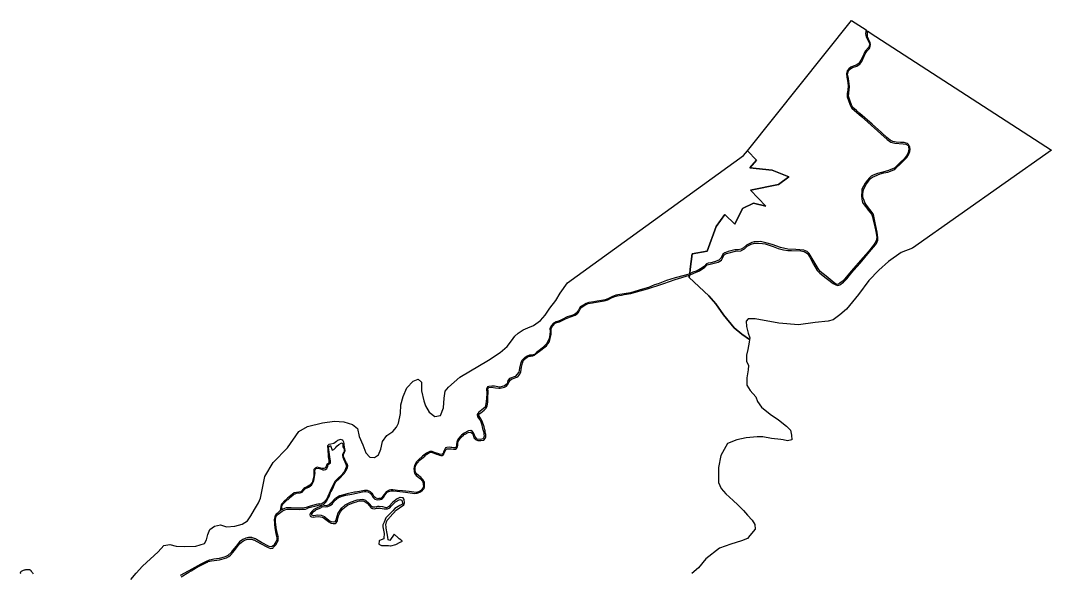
# Model space of a CAD drawing. Header units: metres. Extents: x 3 to 1027712, y 40 to 4430649.
# Drawn here: x 513032 to 517403, y 4413566 to 4415911 of the extents above; entities that cross this region are included whole.
import ezdxf

# ---------------------------------------------------------------- set-up
doc = ezdxf.new("R2010")
doc.units = ezdxf.units.M
doc.header["$MEASUREMENT"] = 0
doc.layers.add('A.ES.SDGC.CP.07003.cadastralparcel — CadastralParcel', color=1, linetype='Continuous')

msp = doc.modelspace()

# ---------------------------------------------------------------- linework, layer by layer
at = {"layer": 'A.ES.SDGC.CP.07003.cadastralparcel — CadastralParcel', "color": 7, "linetype": 'Continuous', "flags": 128}
for points in [[(515869.5, 4414837.3), (515871.9, 4414856.9), (515880.2, 4414922), (515943.2, 4414933.2), (515981.8, 4415036.9), (516018.4, 4415088.1), (516061.1, 4415047.6), (516093.5, 4415114.4), (516140.2, 4415136), (516192, 4415124.3), (516127.4, 4415191.5), (516246.6, 4415215.7), (516290, 4415247.5), (516219.2, 4415275.8), (516123.8, 4415286.6), (516152.1, 4415318.7), (516114, 4415358.5), (516556.1, 4415910.6), (516617.3, 4415870.9), (516615.4, 4415856.3), (516618.2, 4415842), (516627, 4415823.2), (516632.8, 4415810.6), (516629.4, 4415797.9), (516613.9, 4415781.5), (516607.4, 4415768.8), (516600.7, 4415753.4), (516595.8, 4415742.4), (516587.3, 4415729.3), (516576, 4415722), (516562.2, 4415717.1), (516552.4, 4415713.6), (516543.6, 4415706.7), (516537, 4415697.1), (516534, 4415686.4), (516535.6, 4415671.4), (516538.2, 4415656.9), (516540.9, 4415635.1), (516540.1, 4415615.6), (516537.8, 4415601.8), (516537.4, 4415586.8), (516544.1, 4415567.4), (516550.9, 4415549.3), (516557.2, 4415539.3), (516597.4, 4415504.1), (516706.8, 4415406.4), (516722.5, 4415395.2), (516739.2, 4415391), (516775.1, 4415388.4), (516786.6, 4415386.8), (516795.2, 4415380.4), (516797.7, 4415374.9), (516799, 4415365.4), (516795.9, 4415350.7), (516792.3, 4415342), (516780.5, 4415325.4), (516760.7, 4415307.3), (516746.1, 4415293.5), (516738.8, 4415286.8), (516727, 4415280.1), (516707.9, 4415273.9), (516682.2, 4415266.1), (516666, 4415261.7), (516648.1, 4415254.9), (516639.6, 4415250.2), (516630.3, 4415242.7), (516623.4, 4415233.3), (516613.9, 4415221.7), (516606, 4415208.5), (516600, 4415195.5), (516599.1, 4415185.3), (516597.5, 4415168.1), (516598.8, 4415153.9), (516602.9, 4415138.8), (516608.9, 4415129.9), (516620.1, 4415115.2), (516626.7, 4415107), (516640.4, 4415090.1), (516644.5, 4415077.9), (516646.4, 4415070.8), (516653.9, 4415036.1), (516658.9, 4415016.7), (516662.8, 4414990.6), (516660.7, 4414977), (516654.8, 4414966.3), (516649.3, 4414957.6), (516627.7, 4414932), (516593.7, 4414893.3), (516553.6, 4414847.3), (516532.9, 4414822.1), (516519.8, 4414806.3), (516506.5, 4414796.6), (516496, 4414791.4), (516487.2, 4414794.8), (516473.4, 4414805), (516448, 4414826.2), (516423.3, 4414846.6), (516413.6, 4414859.8), (516396.6, 4414887.5), (516376.5, 4414922.9), (516367.8, 4414930.9), (516352.8, 4414937.6), (516319.2, 4414940.3), (516285.8, 4414941.8), (516253.9, 4414947.9), (516219.2, 4414960.4), (516197.8, 4414966.8), (516169, 4414973.2), (516142.2, 4414972.4), (516133.1, 4414969.5), (516110.8, 4414958), (516097, 4414946.5), (516087.3, 4414941.5), (516075.4, 4414938.5), (516061, 4414938.5), (516032.5, 4414931.3), (516018, 4414925.1), (516010.1, 4414919.9), (516006.6, 4414912.3), (516001.4, 4414903.6), (515992.9, 4414894.6), (515974.2, 4414887.3), (515958.9, 4414883.8), (515947.7, 4414881.2), (515940.4, 4414878.9), (515932.7, 4414869.5), (515915.1, 4414858.2), (515900.6, 4414849.6), (515882.6, 4414843.1), (515879.4, 4414841.6), (515869.5, 4414837.3)], [(516123, 4414558), (516090.4, 4414580.4), (516058.5, 4414608.3), (516012.3, 4414662.6), (515979.8, 4414710.1), (515950.7, 4414743.6), (515867.4, 4414821), (515868.7, 4414831.2), (515887.7, 4414839.2), (515910.6, 4414849.4), (515933.2, 4414864.6), (515944.2, 4414874.3), (515962.3, 4414879.6), (515989.7, 4414886.3), (516004.3, 4414895.3), (516010.9, 4414908.9), (516016.2, 4414917.8), (516025.9, 4414923), (516064.1, 4414933), (516086, 4414934.3), (516102.3, 4414942.1), (516112.6, 4414953.5), (516129.5, 4414962.9), (516143.7, 4414966.8), (516161.8, 4414967), (516178.8, 4414965.5), (516189, 4414963.5), (516223.1, 4414952.2), (516244.3, 4414944.6), (516267.8, 4414937.8), (516286, 4414936.3), (516301, 4414936.1), (516341.4, 4414933.7), (516355.4, 4414931.5), (516368.4, 4414923.2), (516378.9, 4414907.6), (516394.5, 4414877.3), (516409.3, 4414850.2), (516420.6, 4414840), (516447.5, 4414818.2), (516477.5, 4414795.1), (516489.1, 4414789.9), (516498.1, 4414787.8), (516506.3, 4414790.3), (516522.3, 4414801.5), (516535.8, 4414815.5), (516551.9, 4414835.5), (516565.7, 4414851.8), (516591.8, 4414882.1), (516632.3, 4414929.7), (516657.4, 4414959.7), (516662.9, 4414968.3), (516666.9, 4414979.4), (516667.8, 4414990.6), (516664.6, 4415013.5), (516657.6, 4415046.5), (516650.7, 4415080.6), (516647.5, 4415091.7), (516619.6, 4415128), (516611.8, 4415139.1), (516607.3, 4415151.8), (516605.5, 4415157), (516603.7, 4415165.7), (516603.6, 4415175.2), (516604.5, 4415186.3), (516606.6, 4415193.6), (516615.9, 4415214.4), (516627.1, 4415229.2), (516636, 4415240.3), (516643.9, 4415246.2), (516653.8, 4415251.5), (516677.6, 4415260.4), (516692.3, 4415264.6), (516709.1, 4415268.4), (516735, 4415278), (516743.7, 4415284.7), (516761.3, 4415301.2), (516776.7, 4415316.1), (516789.9, 4415329.9), (516798.6, 4415344.5), (516802.3, 4415355.2), (516804.2, 4415364.2), (516802.7, 4415374.6), (516800.6, 4415380.2), (516797.8, 4415384.8), (516793.6, 4415388.9), (516787.2, 4415391.5), (516778.7, 4415393.6), (516763.5, 4415394.3), (516745.2, 4415394.8), (516731.3, 4415397.8), (516719.6, 4415403.1), (516705.5, 4415415), (516682.1, 4415435.7), (516643, 4415471.5), (516590.9, 4415517.1), (516576.8, 4415529.8), (516561.3, 4415542.4), (516556.7, 4415549.6), (516546.4, 4415577.8), (516543.5, 4415589.6), (516547.2, 4415629.2), (516542.7, 4415664.7), (516538.7, 4415683.8), (516542.7, 4415698.2), (516550.7, 4415705.9), (516560.5, 4415711.9), (516578.5, 4415718), (516590.6, 4415726.1), (516599.1, 4415737.2), (516613.6, 4415769.5), (516622.4, 4415782.4), (516630, 4415790.6), (516633.1, 4415794.6), (516636.7, 4415809.6), (516635, 4415817.2), (516628, 4415831.4), (516623.9, 4415841.3), (516623.2, 4415852.6), (516623.7, 4415866.7), (516635.3, 4415859.2), (517403.1, 4415360.6), (516814.5, 4414945.2), (516766.6, 4414926.9), (516712.4, 4414888.3), (516671.7, 4414851.7), (516629, 4414807.8), (516584.9, 4414748.9), (516534.4, 4414686.7), (516506.4, 4414662.7), (516477.9, 4414641.3), (516456, 4414635.9), (516401.8, 4414630.7), (516330.6, 4414620.4), (516248, 4414626.7), (516147.5, 4414645.2), (516118.1, 4414645.3), (516109.5, 4414636), (516110.2, 4414613.6), (516116.8, 4414585.2), (516124.2, 4414565.9), (516123, 4414558)], [(514137.9, 4413834.5), (514138, 4413835), (514139.3, 4413846.2), (514139.4, 4413847.4), (514141.2, 4413855.2), (514145.3, 4413861.6), (514155.5, 4413871.6), (514163.3, 4413877.7), (514166.4, 4413880), (514178.7, 4413890.9), (514189.1, 4413900.9), (514199.3, 4413905.1), (514201.8, 4413906.1), (514217.3, 4413907.7), (514226.1, 4413911.3), (514233.3, 4413919.7), (514240.6, 4413925.7), (514249.8, 4413930), (514250.5, 4413930.3), (514252.5, 4413931.3), (514253.2, 4413931.8), (514260, 4413936.5), (514267, 4413942.2), (514267.5, 4413942.6), (514267.8, 4413943.3), (514275, 4413958.8), (514278.1, 4413975), (514280.1, 4413985.5), (514281.2, 4413991.6), (514280, 4413999.7), (514279.7, 4414001.6), (514279.9, 4414002.1), (514281.7, 4414006.8), (514285.3, 4414011.4), (514294.7, 4414012), (514303.7, 4414009.3), (514311, 4414006.6), (514314.5, 4414005.3), (514319.8, 4414005.3), (514325.7, 4414007), (514330.4, 4414011.3), (514333, 4414016), (514334.8, 4414020.3), (514336.8, 4414027.5), (514340.7, 4414030.1), (514345.9, 4414033.4), (514346, 4414035.2), (514346.4, 4414044), (514343.5, 4414060.1), (514340.8, 4414080.4), (514338.2, 4414099.5), (514341.8, 4414106.1), (514346.4, 4414108), (514354.1, 4414088.9), (514361.2, 4414092), (514362, 4414092.9), (514365.8, 4414097.1), (514369, 4414100.6), (514373.6, 4414105.6), (514381.6, 4414112.8), (514391.7, 4414118.7), (514395.6, 4414120.1), (514395.8, 4414120.2), (514398.6, 4414114.1), (514398.1, 4414106.5), (514399.2, 4414103.5), (514401.5, 4414099.1), (514403.8, 4414093.5), (514403.8, 4414085.8), (514402.7, 4414080.8), (514402.5, 4414079.6), (514402.1, 4414078.8), (514397.3, 4414069), (514397.5, 4414067.7), (514399.2, 4414057.3), (514401.3, 4414052.4), (514407.2, 4414039.2), (514411.2, 4414029.7), (514414.7, 4414021.5), (514409.9, 4414010.2), (514408.3, 4414006.2), (514405.1, 4413998.6), (514400.6, 4413992.4), (514398.6, 4413989.8), (514394.7, 4413984.5), (514378.4, 4413970.6), (514364.7, 4413955.7), (514364.5, 4413955.4), (514364.4, 4413955.3), (514355.9, 4413938.8), (514344.8, 4413914.3), (514330.3, 4413882.5), (514319.9, 4413868.2), (514307.4, 4413860.1), (514298, 4413861.7), (514284.9, 4413858.4), (514260.3, 4413851.1), (514243.3, 4413845.3), (514227, 4413842.2), (514200.8, 4413843.1), (514179.8, 4413844), (514157.7, 4413844), (514144.5, 4413838.8), (514137.9, 4413834.5)]]:
    msp.add_lwpolyline(points, close=True, dxfattribs=at)
for points in [[(513499.9, 4413540.7), (513521.9, 4413566.8), (513548.8, 4413596.3), (513616.1, 4413658.1), (513639.2, 4413684.7), (513665.4, 4413688.8), (513692, 4413680.9), (513726.3, 4413680.3), (513775.2, 4413681.4), (513812.2, 4413692.9), (513821.2, 4413709.1), (513826.3, 4413731.5), (513834.5, 4413752.6), (513855, 4413766.9), (513880, 4413771.9), (513905.4, 4413763.9), (513940.5, 4413766.7), (513972.5, 4413775.4), (513994.4, 4413789.3), (514008.7, 4413809.9), (514024.1, 4413836.8), (514040.6, 4413865.5), (514049, 4413884.8), (514068.5, 4413977.1), (514103.4, 4414036.7), (514164.4, 4414098.3), (514212.1, 4414167.5), (514249.1, 4414189.8), (514313.1, 4414204.4), (514363.8, 4414212.2), (514402.6, 4414208.7), (514440.1, 4414197.5), (514461.3, 4414180.2), (514468.2, 4414146.5), (514484.1, 4414110.9), (514495.6, 4414077), (514512.5, 4414059), (514532.6, 4414057.2), (514550.6, 4414069.5), (514559.3, 4414093.2), (514566.7, 4414124.9), (514585.6, 4414151.2), (514610.2, 4414167.5), (514626.4, 4414185.8), (514635.1, 4414203.4), (514642.9, 4414244.3), (514644.2, 4414281.6), (514654.3, 4414316.3), (514670, 4414352.7), (514696.8, 4414381), (514718.6, 4414389.3), (514731.7, 4414377.8), (514732.9, 4414340.2), (514742.6, 4414298.6), (514749.5, 4414277.3), (514764.5, 4414250), (514788.9, 4414231.7), (514812.9, 4414235.5), (514825.1, 4414267.9), (514828.9, 4414310), (514833.1, 4414339.2), (514846.7, 4414356.1), (514894.3, 4414398), (515016.9, 4414470.9), (515066.2, 4414502.7), (515095.8, 4414529), (515113.5, 4414552.1), (515127.3, 4414572.2), (515142.2, 4414585.6), (515163.4, 4414599.7), (515183, 4414608.2), (515207.4, 4414617.3), (515236.9, 4414638.3), (515257, 4414661.7), (515277, 4414690.9), (515301.5, 4414724.1), (515320.8, 4414754.3), (515351.1, 4414797.8), (516098.1, 4415338.6), (516114, 4415358.5), (516152.1, 4415318.7), (516123.8, 4415286.6), (516219.2, 4415275.8), (516290, 4415247.5), (516246.6, 4415215.7), (516127.4, 4415191.5), (516192, 4415124.3), (516140.2, 4415136), (516093.5, 4415114.4), (516061.1, 4415047.6), (516018.4, 4415088.1), (515981.8, 4415036.9), (515943.2, 4414933.2), (515880.2, 4414922), (515871.9, 4414856.9), (515869.5, 4414837.3), (515862.2, 4414834.2), (515845.6, 4414830.1), (515807.9, 4414820.3), (515770.6, 4414807.8), (515735.3, 4414794.6), (515720.5, 4414790.5), (515695.2, 4414778.4), (515669.7, 4414772.2), (515618.4, 4414756.7), (515591.3, 4414751.5), (515573, 4414748.3), (515556.8, 4414745.6), (515542.3, 4414741.1), (515525.1, 4414732.5), (515510.4, 4414726.3), (515495.2, 4414723), (515477.4, 4414720.4), (515463.5, 4414718.3), (515441.5, 4414715.3), (515430.3, 4414710.7), (515423.8, 4414706.9), (515414.3, 4414702.2), (515405.3, 4414696), (515400.2, 4414688.5), (515398.1, 4414683), (515394, 4414677.2), (515390.5, 4414673), (515388, 4414670), (515380.7, 4414664.6), (515369.5, 4414659.9), (515350.2, 4414653.6), (515331.2, 4414644.6), (515319.6, 4414639.1), (515308.6, 4414634.8), (515301.3, 4414633.1), (515291.6, 4414627.1), (515283, 4414617.4), (515279.1, 4414611.1), (515276.6, 4414603.9), (515277.2, 4414592.1), (515276.8, 4414579.4), (515272.9, 4414562), (515268.1, 4414549), (515267.2, 4414547.6), (515262.3, 4414539.9), (515253, 4414529.6), (515244.7, 4414523.4), (515230.6, 4414510.9), (515221.5, 4414503.7), (515211.4, 4414495), (515198.6, 4414492.3), (515190.8, 4414491.5), (515180, 4414487.5), (515175.9, 4414484.8), (515170.3, 4414481.2), (515158.7, 4414470.3), (515153.5, 4414460.9), (515147.2, 4414437), (515144.8, 4414418.9), (515129.7, 4414401.7), (515105.5, 4414392.2), (515099, 4414383.6), (515094.9, 4414370.5), (515083.8, 4414361), (515063.9, 4414355.9), (515062.3, 4414356.2), (515042, 4414360.2), (515031, 4414359.5), (515018, 4414358.7), (515012.7, 4414356.9), (515007.5, 4414348.9), (515008.6, 4414331.1), (515007.6, 4414306), (515005.2, 4414285.3), (515001.5, 4414271.1), (514993.5, 4414263.6), (514975.4, 4414249.9), (514968.3, 4414240.2), (514969.5, 4414230.3), (514978.9, 4414217.9), (514983.2, 4414208.7), (514986.3, 4414200.3), (514991.1, 4414180.1), (514996.7, 4414163.6), (514996.8, 4414161.4), (514997.2, 4414156.9), (514997.9, 4414148.5), (514994.3, 4414136.3), (514982.7, 4414133.9), (514968.8, 4414135.1), (514959.2, 4414145.3), (514954.8, 4414159.2), (514952, 4414163), (514948.5, 4414167.7), (514948.1, 4414168.2), (514941.3, 4414172.3), (514930.9, 4414170.9), (514912.7, 4414160.4), (514901.3, 4414152), (514888, 4414136.9), (514883.5, 4414127.6), (514881.7, 4414122.6), (514881, 4414113.5), (514881, 4414107.3), (514878.8, 4414101.9), (514878.2, 4414101.5), (514874.6, 4414098.9), (514867.7, 4414098.4), (514860.7, 4414099.9), (514857.3, 4414100.6), (514849, 4414101), (514839.3, 4414100.3), (514833.4, 4414098), (514830.5, 4414093), (514825.8, 4414081.8), (514823.9, 4414075.6), (514819.8, 4414071.6), (514811.1, 4414070.9), (514806.3, 4414072.7), (514805.6, 4414073), (514787.6, 4414079), (514777.2, 4414082.9), (514767.3, 4414083.1), (514754.1, 4414076.7), (514736.8, 4414062.8), (514735.3, 4414061.5), (514721.2, 4414048.8), (514711, 4414039.4), (514706.5, 4414031.8), (514702.9, 4414023.9), (514700.1, 4414009), (514700.6, 4414002.9), (514700.8, 4414000.1), (514701.6, 4413997.1), (514701.7, 4413996.5), (514703.1, 4413990.9), (514710, 4413981.9), (514727.3, 4413966.9), (514728.7, 4413965.6), (514735.6, 4413959.4), (514736.5, 4413957), (514737.7, 4413954), (514739.6, 4413943.9), (514740.6, 4413934.8), (514738.2, 4413927.2), (514732.8, 4413920.7), (514732, 4413919.7), (514719.5, 4413911.7), (514709.3, 4413909.4), (514679.9, 4413912.8), (514665.2, 4413914.9), (514651.3, 4413916.3), (514630.2, 4413918.4), (514610.6, 4413920.6), (514606.3, 4413920.7), (514602.3, 4413920.9), (514601.8, 4413920.7), (514601.7, 4413920.7), (514595.8, 4413919), (514591.9, 4413917.8), (514582.1, 4413911.4), (514574.3, 4413901.1), (514564.6, 4413887.5), (514559.7, 4413884.4), (514551.2, 4413883.2), (514547.1, 4413882.6), (514544.1, 4413883.6), (514537.4, 4413885.9), (514530.8, 4413892.6), (514524, 4413904.4), (514522, 4413906.3), (514516.1, 4413912), (514510.2, 4413914.6), (514503.1, 4413917.7), (514491, 4413917.9), (514469.7, 4413913.7), (514451.9, 4413910.8), (514447.9, 4413910.1), (514422.6, 4413904.5), (514416.4, 4413902.9), (514400.8, 4413898.9), (514386.7, 4413895.4), (514386.4, 4413895.3), (514384.3, 4413894.4), (514379, 4413891.8), (514378.1, 4413891.3), (514376, 4413889.8), (514371.2, 4413886.4), (514366.8, 4413883.1), (514359.6, 4413876.4), (514353.3, 4413867.6), (514342.6, 4413859), (514341.6, 4413858.3), (514329.9, 4413852.6), (514320, 4413853.7), (514318.4, 4413854.9), (514314.5, 4413857.8), (514319.2, 4413861.7), (514327.2, 4413867.9), (514331.8, 4413876.8), (514333.4, 4413879.6), (514334, 4413880.6), (514340.6, 4413892.2), (514346.7, 4413908.6), (514346.9, 4413909.1), (514347.9, 4413911.9), (514349.1, 4413914.1), (514357.5, 4413929.7), (514363.4, 4413944), (514368.9, 4413953.8), (514381, 4413965.6), (514390.8, 4413974.7), (514397.5, 4413982.6), (514405.1, 4413991.4), (514407.7, 4413994.5), (514413.6, 4414005.3), (514418.3, 4414015), (514419.9, 4414021.8), (514417.5, 4414030.7), (514414.7, 4414035.6), (514407.2, 4414048.7), (514401.2, 4414061.8), (514401.9, 4414071), (514406.4, 4414080.3), (514408.4, 4414087), (514408.5, 4414087.2), (514408.4, 4414087.4), (514405.8, 4414100.8), (514404.1, 4414111.8), (514403.8, 4414117.3), (514403.5, 4414123), (514398.6, 4414131.1), (514397.2, 4414131.7), (514390.8, 4414134.4), (514383.9, 4414133), (514375.7, 4414129.1), (514372.2, 4414126), (514360.4, 4414116.5), (514347.4, 4414114.7), (514339.9, 4414112.6), (514335.6, 4414108.2), (514334.3, 4414106.8), (514335.2, 4414090.8), (514336.8, 4414064.5), (514337.1, 4414059.6), (514337.3, 4414056.9), (514338.8, 4414042.6), (514339.4, 4414035.2), (514339.4, 4414034.3), (514331.3, 4414028.7), (514330.8, 4414028.3), (514328.3, 4414019.9), (514325.5, 4414014.6), (514325.5, 4414014.5), (514325.1, 4414014.4), (514318, 4414011.7), (514311.4, 4414011.4), (514311.4, 4414011.4), (514299.8, 4414014.5), (514290.2, 4414016.1), (514280.9, 4414012.9), (514276, 4414006.8), (514275.2, 4414005.7), (514275.5, 4413986.6), (514275, 4413980.2), (514272.6, 4413968.1), (514268, 4413951.7), (514259.3, 4413940.6), (514259.2, 4413940.4), (514259.1, 4413940.4), (514244.7, 4413932.4), (514243, 4413931.5), (514237.8, 4413928.4), (514233.9, 4413926), (514220.4, 4413912.4), (514203.4, 4413909.5), (514202.6, 4413909.4), (514192.3, 4413908.3), (514192.2, 4413908.3), (514192.1, 4413908.2), (514183.4, 4413900.9), (514170.7, 4413890.6), (514163.7, 4413884.9), (514147.5, 4413869.2), (514145.5, 4413867.1), (514144, 4413865.4), (514138.4, 4413859.2), (514137.8, 4413857.2), (514135.6, 4413849.3), (514132.9, 4413831.2), (514130.4, 4413829.5), (514126.8, 4413827.2), (514119.9, 4413820.2), (514116.4, 4413816.8), (514111.6, 4413810.1), (514110.3, 4413808.4), (514110.1, 4413806.9), (514108.4, 4413797.1), (514107.8, 4413793.4), (514108.9, 4413778.7), (514109.5, 4413771.8), (514111.1, 4413750.2), (514114.1, 4413735.1), (514114.4, 4413733.4), (514118.2, 4413716.8), (514118.5, 4413709.2), (514118.5, 4413707.9), (514117.7, 4413706.1), (514114.7, 4413699.4), (514110.8, 4413693.1), (514110.5, 4413692.7), (514106, 4413685.3), (514103.2, 4413683.4), (514096.8, 4413679), (514096.6, 4413678.9), (514086.8, 4413679.7), (514054, 4413697.4), (514032.1, 4413709.4), (514027.7, 4413712), (514027.5, 4413712.1), (514023.9, 4413714.2), (514015, 4413716.9), (514014.6, 4413717.1), (514012.4, 4413717.7), (514002.3, 4413718.9), (513998.7, 4413718.2), (513987.8, 4413716.2), (513974.1, 4413710.2), (513960.4, 4413700.4), (513946, 4413681.8), (513930.1, 4413661.8), (513924.6, 4413655), (513911.5, 4413642.2), (513902.7, 4413638.2), (513895.1, 4413635.4), (513874.3, 4413629.7), (513851.3, 4413625.9), (513834, 4413622.9), (513831.5, 4413621.9), (513816.8, 4413615.8), (513796.6, 4413605.7), (513745.9, 4413577.5), (513743.4, 4413576.1), (513708.8, 4413556.8)], [(513712.5, 4413551.5), (513746, 4413571.7), (513755.7, 4413577.2), (513774.2, 4413587.8), (513791.7, 4413597.8), (513808.7, 4413606.3), (513823.8, 4413613.8), (513824.5, 4413614.1), (513828.2, 4413616), (513842.1, 4413618.8), (513875.7, 4413624.2), (513905, 4413631.5), (513915.2, 4413638.3), (513921.7, 4413644.1), (513933.1, 4413656.5), (513937.8, 4413662.3), (513960.9, 4413690.9), (513968.9, 4413699.2), (513981.3, 4413706.8), (513994.1, 4413711.2), (514003.3, 4413711.9), (514012.6, 4413711.3), (514013.5, 4413711.2), (514019.1, 4413708.9), (514021.6, 4413707.9), (514050.1, 4413693.1), (514079.6, 4413676.7), (514091.7, 4413671.3), (514101.2, 4413672.7), (514102.9, 4413674.6), (514105.1, 4413677.3), (514109, 4413681.1), (514112.2, 4413684.2), (514115.1, 4413688.8), (514115.4, 4413689.2), (514118.3, 4413693.9), (514120.9, 4413698.1), (514124.5, 4413704.1), (514124.8, 4413709.7), (514125, 4413713.5), (514125.2, 4413718.6), (514121.2, 4413733.2), (514116, 4413759.8), (514115.5, 4413762.6), (514113.5, 4413782.8), (514113.5, 4413798.5), (514116.1, 4413808.5), (514121.9, 4413814.4), (514125, 4413816.8), (514130.3, 4413820.9), (514142, 4413830), (514152.6, 4413835.8), (514162.9, 4413838.6), (514170.6, 4413839.1), (514186.3, 4413838.6), (514195.3, 4413838.5), (514199.4, 4413838.4), (514216.3, 4413837.5), (514228, 4413838.4), (514234.3, 4413838.7), (514239.9, 4413839.1), (514247.3, 4413841.9), (514249.2, 4413842.6), (514256.5, 4413844.9), (514261.9, 4413846.6), (514284.9, 4413853.2), (514301.4, 4413857.2), (514307.1, 4413856.1), (514307.2, 4413856.1), (514309.1, 4413853.8), (514309.4, 4413852.4), (514299.9, 4413848.1), (514290, 4413844.1), (514275.4, 4413836.9), (514267, 4413829.3), (514262.4, 4413823.3), (514260.8, 4413821.3), (514258.2, 4413814.4), (514260.8, 4413809.3), (514266.3, 4413805.4), (514272.8, 4413804.3), (514282, 4413805.6), (514293.6, 4413806.9), (514304.2, 4413806.7), (514310.6, 4413804.8), (514315.2, 4413803.4), (514326.1, 4413795), (514332, 4413790), (514335.6, 4413787), (514339.6, 4413784.6), (514345.1, 4413781.4), (514349.2, 4413779), (514357.2, 4413777.2), (514365.6, 4413777.6), (514370, 4413780.9), (514375.5, 4413788.9), (514378, 4413800.9), (514380.2, 4413810.9), (514389, 4413827.3), (514397.4, 4413838.2), (514406.9, 4413847.2), (514418.5, 4413855.9), (514431.1, 4413861.8), (514446.3, 4413867.2), (514456.9, 4413870.1), (514464.1, 4413871.9), (514469.7, 4413873.4), (514482.5, 4413874.1), (514483.6, 4413873.8), (514492, 4413871.6), (514502.1, 4413863.7), (514502.9, 4413863), (514517.9, 4413845.7), (514522.2, 4413842.8), (514524.5, 4413841.3), (514532.7, 4413840.4), (514541.3, 4413842.6), (514554.2, 4413843.4), (514554.8, 4413843.5), (514556.5, 4413843.1), (514574.5, 4413839.5), (514577.7, 4413839.7), (514587.5, 4413840.3), (514588.3, 4413840.4), (514598, 4413843.7), (514604.2, 4413851), (514622.1, 4413870.3), (514641, 4413880), (514648.3, 4413877.2), (514648.7, 4413876.2), (514650.9, 4413870.3), (514652, 4413867.3), (514651, 4413860.2), (514640.8, 4413853.6), (514619.1, 4413841.2), (514618.5, 4413840.8), (514610, 4413831.9), (514602, 4413823.5), (514581.7, 4413802.4), (514573.5, 4413782.8), (514568.7, 4413771.7), (514567.9, 4413764.2), (514574.5, 4413735.8), (514572.5, 4413715.2), (514572.3, 4413713.3), (514554.8, 4413705), (514552.5, 4413703.9), (514552, 4413690.7), (514554.8, 4413689.1), (514562.2, 4413684.9), (514592.1, 4413684.4), (514600.9, 4413683), (514602.9, 4413682.7), (514623.5, 4413689.3), (514642, 4413698.3), (514651.8, 4413703.1), (514649.3, 4413704.8), (514644, 4413708.2), (514637.3, 4413712.7), (514633.2, 4413716.4), (514616.1, 4413732.2), (514597.9, 4413705.3), (514590.5, 4413708.9), (514589.1, 4413719.5), (514586.9, 4413735.8), (514582.7, 4413758.5), (514581.9, 4413764), (514580.8, 4413772.3), (514583.8, 4413784.3), (514584.8, 4413788.3), (514587.3, 4413791.4), (514594.8, 4413800.5), (514597.1, 4413803.2), (514613.9, 4413822.2), (514624.9, 4413834.6), (514657.9, 4413856.3), (514660, 4413864.8), (514658.9, 4413879.8), (514653.8, 4413886), (514651.2, 4413886.4), (514641.4, 4413888), (514640, 4413888.2), (514637.4, 4413886.6), (514629.4, 4413881.8), (514610.3, 4413868.3), (514593.9, 4413849.6), (514590.8, 4413848), (514589.5, 4413847.3), (514583.8, 4413844.3), (514577.8, 4413845.7), (514568.8, 4413847.9), (514552.7, 4413849.9), (514545.7, 4413850), (514540.8, 4413848.6), (514534.2, 4413846.7), (514525.6, 4413847.7), (514524.2, 4413848.5), (514521.2, 4413850.5), (514510.6, 4413862.8), (514509.1, 4413864.1), (514496.4, 4413875.6), (514483.2, 4413878.9), (514457.9, 4413876.5), (514429.4, 4413867.3), (514407.3, 4413855.6), (514392.7, 4413843.2), (514392.3, 4413842.8), (514392.1, 4413842.6), (514377.1, 4413821.6), (514373, 4413807.7), (514368.9, 4413791.4), (514364.1, 4413784.4), (514358.5, 4413783.3), (514350.2, 4413785), (514340.7, 4413789.3), (514329.2, 4413798.5), (514325.8, 4413802.3), (514322.1, 4413806.3), (514315.2, 4413809.2), (514308.4, 4413812), (514292.2, 4413812.8), (514273.7, 4413809.8), (514267.7, 4413813.4), (514267.7, 4413814), (514267.5, 4413818.5), (514267.4, 4413820.1), (514268, 4413820.8), (514272.9, 4413826.9), (514282.3, 4413834.3), (514284.6, 4413836.2), (514286.6, 4413837), (514305.4, 4413844.8), (514306.2, 4413845.2), (514308.5, 4413846.5), (514315.8, 4413850.3), (514325.4, 4413849), (514335.2, 4413850), (514345.1, 4413854.7), (514346.5, 4413855.6), (514352.9, 4413860.2), (514354.3, 4413861.2), (514355.4, 4413862.8), (514358.7, 4413868.2), (514366, 4413876), (514373.6, 4413882.6), (514375.8, 4413884.5), (514376.4, 4413885), (514379, 4413886.6), (514382.9, 4413888.9), (514385.6, 4413890.5), (514388.2, 4413891.3), (514395.3, 4413893.4), (514411.8, 4413897.4), (514436.3, 4413902.3), (514456.4, 4413906.5), (514469.4, 4413909.6), (514481.9, 4413912.7), (514490, 4413913.5), (514495.9, 4413914.1), (514505.3, 4413912.5), (514514.8, 4413906.4), (514521.5, 4413897.4), (514527.7, 4413887.6), (514529, 4413886.5), (514534.7, 4413881.1), (514546, 4413878.1), (514556.2, 4413879), (514556.4, 4413879), (514562.2, 4413880.3), (514566.5, 4413883.1), (514570.4, 4413887.7), (514577.3, 4413897.7), (514581.9, 4413904.4), (514587.2, 4413910.4), (514593.2, 4413914.1), (514598, 4413915.2), (514603.1, 4413916.3), (514603.4, 4413916.4), (514604.4, 4413916.3), (514613.9, 4413915.8), (514641, 4413913.2), (514664.8, 4413910.3), (514703.3, 4413904.8), (514714.5, 4413906.4), (514717.4, 4413907.7), (514728, 4413912.5), (514737.1, 4413919.1), (514743.1, 4413926.3), (514744.9, 4413932.3), (514744.7, 4413943), (514744.7, 4413943.9), (514744.3, 4413953.2), (514742.6, 4413956.7), (514740, 4413962), (514740, 4413962.1), (514739.7, 4413962.3), (514732.9, 4413969.6), (514729.2, 4413973.6), (514721.1, 4413980.3), (514709.9, 4413989.7), (514706.9, 4413995.3), (514706.3, 4413997.1), (514705.9, 4413998.3), (514705.1, 4414001), (514705.1, 4414012), (514706.9, 4414022.7), (514713.5, 4414034.2), (514727, 4414047.2), (514734, 4414053.3), (514739.1, 4414057.7), (514745.7, 4414064), (514750.5, 4414068.4), (514756.7, 4414073), (514757.1, 4414073.3), (514761.5, 4414076.5), (514771, 4414079.7), (514777.6, 4414078.4), (514782.3, 4414077.5), (514785.5, 4414076.3), (514796.1, 4414072.2), (514801.9, 4414070), (514808.6, 4414067.5), (514814.3, 4414066.2), (514815.6, 4414065.9), (514821.4, 4414066.6), (514824, 4414068.4), (514825.3, 4414069.2), (514826.2, 4414069.8), (514826.7, 4414071), (514828.9, 4414075.8), (514834.8, 4414089.8), (514839.6, 4414094), (514845.8, 4414094.8), (514847.7, 4414095), (514857.7, 4414094.6), (514868, 4414093.1), (514876, 4414093.2), (514881.5, 4414096.6), (514882.4, 4414098.1), (514885.4, 4414103.1), (514886.6, 4414109), (514886.6, 4414117), (514888.4, 4414125.8), (514892.9, 4414134.1), (514900.3, 4414144.6), (514909.7, 4414152.2), (514915, 4414156.5), (514916.7, 4414157.2), (514929.9, 4414163.5), (514938.1, 4414165.3), (514943.5, 4414163.6), (514943.5, 4414163.6), (514949.3, 4414157.7), (514952.4, 4414148), (514954.8, 4414140.9), (514960.8, 4414134.2), (514971.1, 4414129.5), (514984.3, 4414129.1), (514996, 4414130.9), (515001.6, 4414137.8), (515005, 4414145.7), (515005.6, 4414154.6), (515004.3, 4414160), (515002.4, 4414167.8), (515001.8, 4414170.2), (515000.7, 4414174.8), (514997.4, 4414187.8), (514989.3, 4414211.3), (514983.5, 4414221.9), (514975.7, 4414235.1), (514975.3, 4414235.6), (514975.5, 4414242.1), (514983.7, 4414247.7), (514998, 4414259), (515006.4, 4414267.1), (515010.4, 4414277.2), (515013.5, 4414292.7), (515014, 4414308), (515014.4, 4414339.8), (515014.2, 4414348.2), (515017.8, 4414354.2), (515027.5, 4414356.3), (515045.4, 4414353.3), (515059.6, 4414351.8), (515064.5, 4414351.3), (515065.4, 4414351.2), (515083.6, 4414356), (515092.8, 4414360.9), (515100.1, 4414370.6), (515103.4, 4414378.5), (515109.5, 4414386.5), (515117.3, 4414391.7), (515140.2, 4414400.1), (515148.7, 4414411.2), (515152.9, 4414421.1), (515156.1, 4414441.4), (515160.5, 4414458.4), (515163.5, 4414467.3), (515172.6, 4414477.3), (515180.2, 4414483.5), (515184.9, 4414485.5), (515188.9, 4414487.2), (515194.3, 4414487.8), (515199.4, 4414488.4), (515203.7, 4414488.9), (515210.5, 4414491.4), (515217.6, 4414496.8), (515233.1, 4414508.4), (515262, 4414531.8), (515267, 4414537.7), (515269.3, 4414540.5), (515274.9, 4414549.6), (515278, 4414561.9), (515281.4, 4414579.9), (515281.6, 4414598.7), (515283, 4414607.5), (515288.2, 4414615), (515298.5, 4414627), (515305.5, 4414629.9), (515317, 4414633.6), (515339.5, 4414644.4), (515352.4, 4414650), (515384.2, 4414660.9), (515392.6, 4414667), (515395, 4414669.9), (515397.7, 4414673.3), (515404.6, 4414686.8), (515409.9, 4414694), (515416.6, 4414698.6), (515424.8, 4414703.2), (515438.7, 4414710.4), (515457.3, 4414713.4), (515472.3, 4414716), (515506.5, 4414721.7), (515522.1, 4414726.6), (515535.4, 4414732.8), (515547.7, 4414739.3), (515561.8, 4414743.1), (515579.6, 4414746.3), (515592.1, 4414748.9), (515620.5, 4414752.9), (515644.6, 4414760.2), (515690, 4414772.6), (515702.7, 4414776.7), (515738.6, 4414789), (515759.2, 4414796.1), (515807.3, 4414813.3), (515868.7, 4414831.2), (515867.4, 4414821), (515950.7, 4414743.6), (515979.8, 4414710.1), (516012.3, 4414662.6), (516058.5, 4414608.3), (516090.4, 4414580.4), (516123, 4414558), (516121.3, 4414546.6), (516115.6, 4414515.3), (516110, 4414491.7), (516110.2, 4414465.6), (516118.8, 4414447.2), (516117.5, 4414429.3), (516111.4, 4414395.8), (516111.4, 4414387.6), (516111.5, 4414365.1), (516125.9, 4414341.8), (516149.6, 4414314.5), (516157.2, 4414295.4), (516174.1, 4414270.8), (516210.7, 4414241.7), (516246.4, 4414218), (516280.3, 4414191.1), (516297.2, 4414174.2), (516300.6, 4414152.2), (516302.3, 4414132), (516283.7, 4414128.6), (516265.1, 4414132.1), (516256.6, 4414133.7), (516216.1, 4414138.7), (516178.9, 4414145.5), (516155.2, 4414145.5), (516109.6, 4414140.4), (516069, 4414132), (516030.1, 4414116.8), (516001.4, 4414066.1), (515991.2, 4414015.4), (515991.2, 4413978.3), (515991.2, 4413951.3), (516003.1, 4413925.9), (516023.4, 4413904), (516053.8, 4413875.3), (516074.1, 4413856.7), (516097.7, 4413833), (516114.6, 4413812.8), (516134.9, 4413792.5), (516145.1, 4413773.9), (516146.8, 4413753.6), (516124.8, 4413726.6), (516114.6, 4413714.8), (516089.3, 4413704.7), (516043.6, 4413689.5), (515996.3, 4413672.6), (515938.2, 4413627.6), (515906.1, 4413590.4), (515879.1, 4413565.1)], [(513033, 4413565.2), (513032.5, 4413566.8), (513032.4, 4413568.5), (513032.5, 4413570.2), (513033, 4413571.8), (513033.8, 4413573.3), (513035, 4413574.6), (513036.7, 4413575.9), (513039.2, 4413577.3), (513042.1, 4413578.7), (513045.1, 4413579.9), (513048.2, 4413580.9), (513051.2, 4413581.5), (513054.3, 4413582), (513057.8, 4413582.4), (513060.9, 4413582.6), (513063.3, 4413582.6), (513065.1, 4413582.6), (513066.8, 4413582.5), (513068.5, 4413582.3), (513069.9, 4413582), (513071.3, 4413581.4), (513072.6, 4413580.8), (513073.7, 4413579.9), (513074.8, 4413578.9), (513075.8, 4413577.8), (513076.7, 4413576.6), (513077.6, 4413575.3), (513078.6, 4413573.9), (513079.7, 4413572.4), (513081, 4413570.6), (513082.4, 4413568.7), (513083.8, 4413566.7), (513085, 4413564.8)]]:
    msp.add_lwpolyline(points, dxfattribs=at)

doc.saveas('drawing.dxf')
